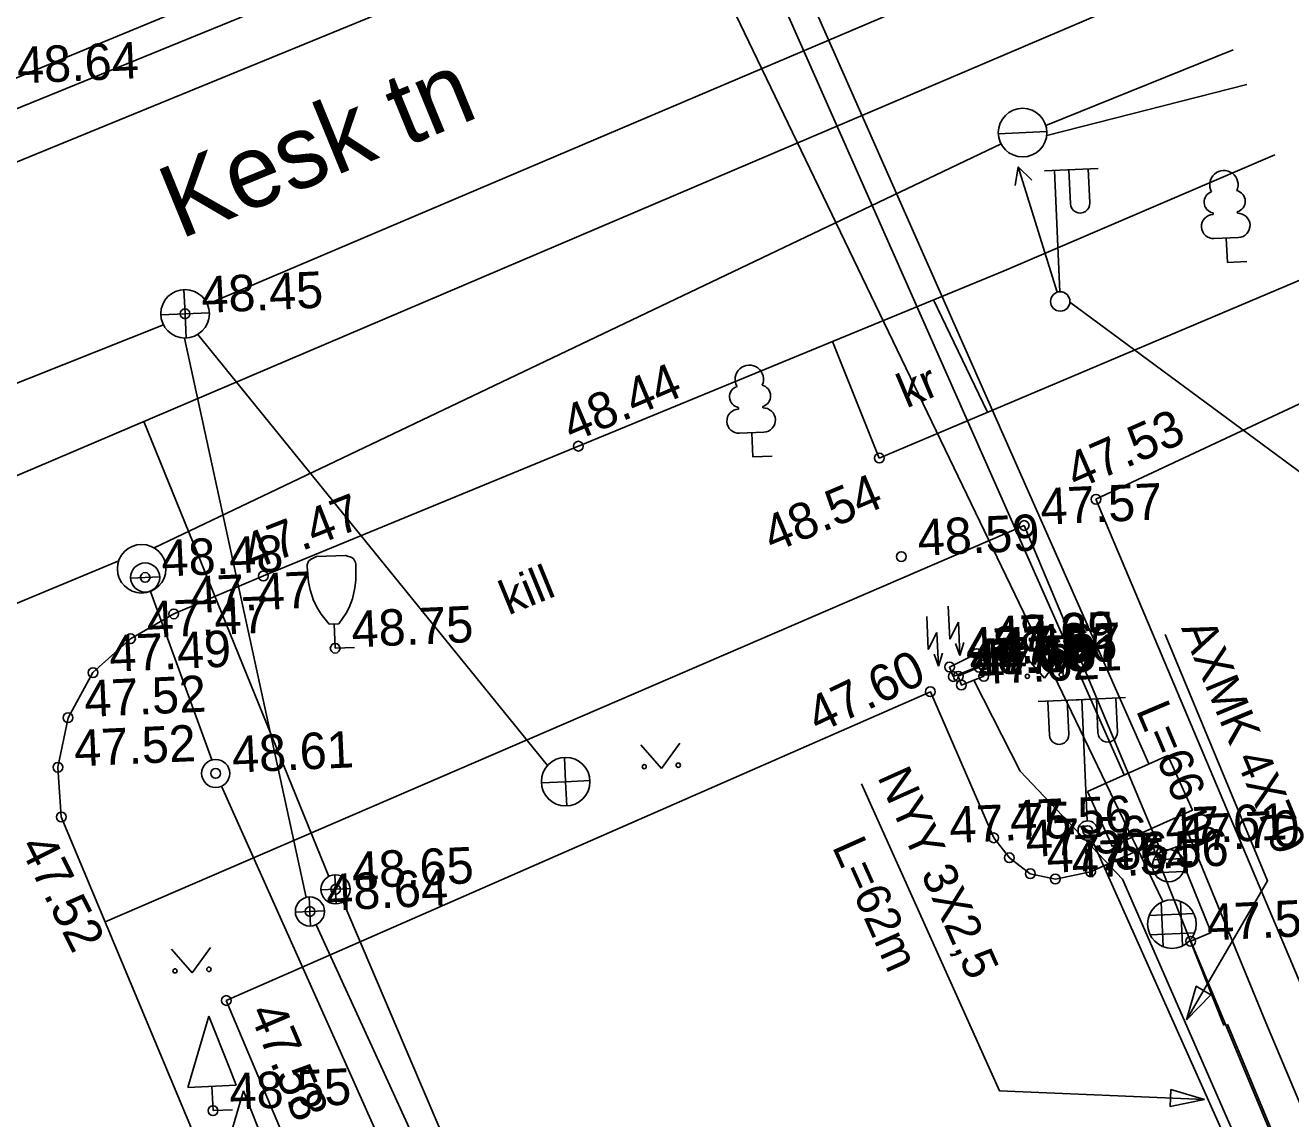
# Model space of a CAD drawing. Extents: x 641579.7 to 641642.5, y 6455926.6 to 6456004.9.
# Drawn here: x 641602.23 to 641628.28, y 6455970.49 to 6455992.99 of the extents above; entities that cross this region are included whole.
import ezdxf

# ---------------------------------------------------------------- set-up
doc = ezdxf.new("R2010")
doc.units = 0
for name, color, linetype in [('10', 7, 'Continuous'), ('11', 7, 'Continuous'), ('12', 7, 'Continuous'), ('14', 7, 'Continuous'), ('15', 7, 'Continuous'), ('16', 7, 'Continuous'), ('17', 7, 'Continuous'), ('19', 7, 'Continuous'), ('21', 7, 'Continuous'), ('23', 7, 'Continuous'), ('24', 7, 'Continuous'), ('27', 7, 'Continuous'), ('30', 7, 'Continuous'), ('4', 7, 'Continuous'), ('41', 7, 'Continuous'), ('5', 7, 'Continuous'), ('54', 7, 'Continuous'), ('55', 7, 'Continuous'), ('57', 7, 'Continuous'), ('58', 7, 'Continuous'), ('59', 7, 'Continuous'), ('7', 7, 'Continuous'), ('9', 7, 'Continuous'), ('PUUDPQQSAD', 7, 'Continuous'), ('SOOJAKAEV', 7, 'Continuous'), ('TEKST', 7, 'Continuous'), ('TRAFO', 7, 'Continuous')]:
    doc.layers.add(name, color=color, linetype=linetype)

# ---------------------------------------------------------------- blocks, each defined once
blk = doc.blocks.new('PUNKT')
at = {"layer": '54'}
blk.add_circle((0, 0), 10, dxfattribs=at)
blk = doc.blocks.new('VELUPU')
at = {"layer": 'PUUDPQQSAD'}
for p, q in [((0, 1950), (-500, 500)), ((500, 500), (0, 1950)), ((-500, 500), (500, 500)), ((0, 0), (0, 500)), ((400, 0), (0, 0))]:
    blk.add_line(p, q, dxfattribs=at)
blk = doc.blocks.new('VKANKA')
at = {"layer": '4'}
for q in [(0, 50), (-50, 0), (50, 0), (0, -50)]:
    blk.add_line((0, 0), q, dxfattribs=at)
blk.add_circle((0, 0), 50, dxfattribs=at)
blk = doc.blocks.new('VKITPU')
at = {"layer": '10'}
for p, q in [((-30, 190), (30, 190)), ((-10, 50), (10, 50)), ((0, 0), (0, 50)), ((0, 0), (40, 0))]:
    blk.add_line(p, q, dxfattribs=at)
for points in [[(-10, 50), (-25.8, 71.3), (-32.3, 82.5), (-40, 100), (-46.1, 122.5), (-48.5, 138.1), (-50, 170), (-49.8, 174.2), (-46.8, 181.3), (-42.8, 185), (-30, 190)], [(10, 50), (25.8, 71.3), (32.3, 82.5), (40, 100), (46.1, 122.5), (48.5, 138.1), (50, 170), (49.8, 174.2), (46.8, 181.3), (42.8, 185), (30, 190)]]:
    blk.add_lwpolyline(points, dxfattribs=at)
blk = doc.blocks.new('VKRAAN')
at = {"layer": '5'}
blk.add_circle((0, 0), 28.9, dxfattribs=at)
blk = doc.blocks.new('KKANKA')
at = {"layer": '4'}
for q in [(0, 50), (-50, 0), (50, 0), (0, -50)]:
    blk.add_line((0, 0), q, dxfattribs=at)
blk.add_circle((0, 0), 50, dxfattribs=at)
blk = doc.blocks.new('KVEEKA')
at = {"layer": 'TRAFO'}
blk.add_line((-500, 0), (500, 0), dxfattribs=at)
blk.add_circle((0, 0), 500, dxfattribs=at)
blk = doc.blocks.new('KDREKA')
at = {"layer": 'TEKST'}
for p, q in [((-200, 458), (-200, -458)), ((200, 458), (200, -458)), ((-458, 200), (458, 200)), ((-458, -200), (458, -200))]:
    blk.add_line(p, q, dxfattribs=at)
blk.add_circle((0, 0), 500, dxfattribs=at)
blk = doc.blocks.new('KVPOST')
at = {"layer": '11'}
for p, q in [((-20, 270), (90, 270)), ((0, 270), (0, 20)), ((30, 270), (30, 200)), ((70, 270), (70, 200))]:
    blk.add_line(p, q, dxfattribs=at)
blk.add_circle((0, 0), 20, dxfattribs=at)
blk.add_arc((50, 200), 20, 179.9393, 0.0607, dxfattribs=at)
blk = doc.blocks.new('KMNOOL')
at = {"layer": '12'}
for p, q in [((20, 0), (290, 0)), ((255.4, 17.6), (290, 0)), ((290, 0), (255.4, -18.7))]:
    blk.add_line(p, q, dxfattribs=at)
blk = doc.blocks.new('KLAIPU')
at = {"layer": '10'}
for p, q in [((-25, 103.2), (-25, 100)), ((25, 103.2), (25, 100)), ((25, 50), (-25, 50)), ((0, 0), (0, 50)), ((40, 0), (0, 0))]:
    blk.add_line(p, q, dxfattribs=at)
for centre, radius, start, end in [((0, 160), 29.2, 332.5799, 207.4201), ((-20, 125), 22.4, 105.2441, 257.079), ((20, 125), 22.4, 282.921, 74.7559), ((-25, 75), 25, 90, 270), ((25, 75), 25, 270, 90)]:
    blk.add_arc(centre, radius, start, end, dxfattribs=at)
blk = doc.blocks.new('1VEEKA')
at = {"layer": '5'}
blk.add_line((-30, 0), (30, 0), dxfattribs=at)
blk.add_circle((0, 0), 30, dxfattribs=at)
blk = doc.blocks.new('VVENOL')
at = {"layer": '27'}
for p, q in [((-19.6, 33.9), (-19.6, -34.2)), ((-19.6, -34.2), (0, 0)), ((0, 0), (0, -69)), ((0, -69), (-8, -44.2)), ((0, -69), (9.4, -42.9))]:
    blk.add_line(p, q, dxfattribs=at)
blk = doc.blocks.new('1KANKA')
at = {"layer": '4'}
for q in [(0, 30), (-30, 0), (30, 0), (0, -30)]:
    blk.add_line((0, 0), q, dxfattribs=at)
blk.add_circle((0, 0), 30, dxfattribs=at)
blk = doc.blocks.new('VMURU_')
at = {"layer": '41'}
for p, q in [((-40.3, 50.5), (0, 0)), ((0, 0), (39.7, 50.5))]:
    blk.add_line(p, q, dxfattribs=at)
for centre, radius in [((-35.3, 5.5), 4.28), ((34.7, 5.5), 4.52)]:
    blk.add_circle(centre, radius, dxfattribs=at)
blk = doc.blocks.new('2VVAPO')
at = {"layer": 'SOOJAKAEV'}
for p, q in [((200, 2700), (-900, 2700)), ((-700, 2700), (-700, 2000)), ((-300, 2700), (-300, 2000)), ((-200, 2700), (900, 2700)), ((0, 2700), (0, 200)), ((0, 2700), (0, 200)), ((300, 2700), (300, 2000)), ((700, 2700), (700, 2000))]:
    blk.add_line(p, q, dxfattribs=at)
blk.add_circle((0, 0), 200, dxfattribs=at)
blk.add_circle((0, 0), 200, dxfattribs=at)
for centre in [(-500, 2000), (500, 2000)]:
    blk.add_arc(centre, 200, 179.9393, 0.0607, dxfattribs=at)
blk = doc.blocks.new('1RESKA')
at = {"layer": '24'}
for p, q in [((-27.5, 12), (27.5, 12)), ((-27.5, -12), (27.5, -12))]:
    blk.add_line(p, q, dxfattribs=at)
blk.add_circle((0, 0), 30, dxfattribs=at)

msp = doc.modelspace()

# ---------------------------------------------------------------- linework, layer by layer
at = {"layer": '10'}
for p, q in [((641608.609, 6455980.169), (641608.609, 6455980.169)), ((641606.009, 6455972.599), (641605.677, 6455971.477)), ((641606.439, 6455971.511), (641606.009, 6455972.599)), ((641605.677, 6455971.477), (641605.574, 6455971.128)), ((641606.573, 6455971.173), (641606.439, 6455971.511)), ((641605.574, 6455971.128), (641606.573, 6455971.173)), ((641606.096, 6455970.651), (641606.073, 6455971.151)), ((641606.495, 6455970.669), (641606.096, 6455970.651)), ((641606.096, 6455970.651), (641606.096, 6455970.651))]:
    msp.add_line(p, q, dxfattribs=at)
at = {"layer": '11'}
msp.add_line((641624.099, 6455976.415), (641624.099, 6455976.415), dxfattribs=at)
at = {"layer": '14'}
for p, q in [((641605.978, 6455987.249), (641625.822, 6455995.684)), ((641605.073, 6455986.826), (641583.571, 6455978.285)), ((641605.508, 6455986.552), (641608.014, 6455975.04)), ((641605.782, 6455986.627), (641612.981, 6455977.756)), ((641608.217, 6455974.478), (641609.514, 6455971.649)), ((641609.514, 6455971.649), (641619.389, 6455950.113))]:
    msp.add_line(p, q, dxfattribs=at)
at = {"layer": '15'}
for p, q in [((641627.092, 6455992.486), (641623.237, 6455990.926)), ((641623.255, 6455990.725), (641627.376, 6455991.77)), ((641622.317, 6455990.548), (641604.881, 6455982.234)), ((641604.154, 6455981.97), (641584.277, 6455973.726)), ((641604.806, 6455981.337), (641606.067, 6455977.869)), ((641606.268, 6455977.328), (641608.827, 6455971.618)), ((641608.827, 6455971.618), (641617.309, 6455952.692))]:
    msp.add_line(p, q, dxfattribs=at)
msp.add_circle((641604.626, 6455981.804), 0.5, dxfattribs=at)
at = {"layer": '16'}
for p, q in [((641625.36, 6455977.787), (641614.853, 6456001.529)), ((641624.852, 6455977.562), (641614.345, 6456001.304)), ((641626.042, 6455976.659), (641627.767, 6455972.466)), ((641626.895, 6455972.427), (641625.334, 6455976.349)), ((641626.906, 6455972.402), (641626.895, 6455972.427)), ((641626.975, 6455972.431), (641640.686, 6455939.656)), ((641627.767, 6455972.466), (641641.459, 6455939.98))]:
    msp.add_line(p, q, dxfattribs=at)
msp.add_lwpolyline([(641624.093, 6455977.221), (641625.749, 6455977.964), (641626.255, 6455976.835), (641624.599, 6455976.092)], close=True, dxfattribs=at)
at = {"layer": '17'}
msp.add_line((641580.752, 6455982.57), (641624.012, 6456000.241), dxfattribs=at)
msp.add_lwpolyline([(641618.763, 6455998.784), (641617.732, 6455998.394), (641601.723, 6455991.774), (641584.553, 6455984.609), (641584.719, 6455983.829), (641596.103, 6455971.048)], dxfattribs=at)
at = {"layer": '19'}
msp.add_line((641625.647, 6455974.955), (641612.333, 6456002.597), dxfattribs=at)
at = {"layer": '21'}
msp.add_line((641623.733, 6455987.29), (641631.41, 6455981.616), dxfattribs=at)
for points in [[(641613.069, 6455935.246), (641610.404, 6455939.428), (641608.625, 6455943.803), (641633.976, 6455954.482), (641624.812, 6455975.417), (641622.706, 6455977.64), (641621.76, 6455979.5)], [(641612.963, 6455935.203), (641610.257, 6455939.334), (641608.316, 6455943.977), (641633.728, 6455954.565), (641629, 6455965.452), (641628.68, 6455965.482), (641628.833, 6455965.821), (641624.099, 6455976.415)]]:
    msp.add_lwpolyline(points, dxfattribs=at)
at = {"layer": '23'}
for p, q in [((641626.445, 6455994.115), (641599.183, 6455982.495)), ((641608.481, 6455975.474), (641604.672, 6455984.835)), ((641610.169, 6455971.678), (641608.771, 6455974.95)), ((641612.631, 6455965.919), (641610.169, 6455971.678))]:
    msp.add_line(p, q, dxfattribs=at)
at = {"layer": '24'}
msp.add_line((641608.617, 6455975.207), (641608.617, 6455975.207), dxfattribs=at)
at = {"layer": '27'}
for p, q in [((641621.814, 6455980.057), (641621.255, 6455979.782)), ((641621.814, 6455980.057), (641621.814, 6455980.057)), ((641621.435, 6455979.591), (641621.865, 6455979.777)), ((641621.343, 6455979.586), (641621.343, 6455979.586))]:
    msp.add_line(p, q, dxfattribs=at)
for points in [[(641621.814, 6455980.057), (641621.943, 6455979.825), (641621.33, 6455979.587), (641621.255, 6455979.782)], [(641621.865, 6455979.777), (641621.96, 6455979.592), (641621.499, 6455979.41), (641621.435, 6455979.591)]]:
    msp.add_lwpolyline(points, dxfattribs=at)
at = {"layer": '30'}
for p, q in [((641622.378, 6455987.939), (641627.95, 6455990.326)), ((641607.132, 6455981.656), (641622.378, 6455987.939)), ((641628.902, 6455987.929), (641619.808, 6455984.082)), ((641620.922, 6455987.339), (641622.028, 6455985.043)), ((641618.847, 6455986.484), (641619.808, 6455984.082)), ((641624.268, 6455983.234), (641629.746, 6455985.805)), ((641613.616, 6455984.328), (641613.616, 6455984.328)), ((641619.808, 6455984.082), (641619.808, 6455984.082)), ((641624.268, 6455983.234), (641624.268, 6455983.234)), ((641628.508, 6455973.202), (641624.268, 6455983.234)), ((641622.791, 6455982.695), (641603.875, 6455974.535)), ((641622.791, 6455982.695), (641622.791, 6455982.695)), ((641622.791, 6455982.695), (641625.618, 6455975.966)), ((641620.263, 6455982.055), (641620.263, 6455982.055)), ((641607.132, 6455981.656), (641607.132, 6455981.656)), ((641605.287, 6455980.876), (641605.287, 6455980.876)), ((641604.396, 6455980.365), (641604.396, 6455980.365)), ((641603.624, 6455979.666), (641603.624, 6455979.666)), ((641620.861, 6455979.274), (641620.861, 6455979.274)), ((641603.11, 6455978.738), (641603.11, 6455978.738)), ((641602.901, 6455977.719), (641602.901, 6455977.719)), ((641602.972, 6455976.697), (641602.972, 6455976.697)), ((641622.165, 6455976.266), (641622.165, 6455976.266)), ((641625.363, 6455976.108), (641625.363, 6455976.108)), ((641625.618, 6455975.966), (641625.923, 6455976.079)), ((641625.923, 6455976.079), (641626.637, 6455974.321)), ((641622.487, 6455975.856), (641622.487, 6455975.856)), ((641625.618, 6455975.966), (641625.618, 6455975.966)), ((641622.916, 6455975.527), (641622.916, 6455975.527)), ((641624.157, 6455975.57), (641624.157, 6455975.57)), ((641623.434, 6455975.418), (641623.434, 6455975.418)), ((641626.637, 6455974.321), (641626.22, 6455974.137)), ((641626.22, 6455974.137), (641626.22, 6455974.137)), ((641606.367, 6455972.918), (641606.367, 6455972.918))]:
    msp.add_line(p, q, dxfattribs=at)
for points in [[(641581.136, 6455981.608), (641614.822, 6455995.414), (641624.383, 6455999.307)], [(641625.528, 6455976.181), (641624.157, 6455975.57), (641623.434, 6455975.418), (641622.916, 6455975.527), (641622.487, 6455975.856), (641622.165, 6455976.266), (641620.861, 6455979.274), (641606.367, 6455972.918), (641607.931, 6455969.215), (641608.01, 6455968.72), (641607.783, 6455968.26), (641607.307, 6455968.019), (641606.897, 6455968.046), (641606.472, 6455968.318), (641602.972, 6455976.697), (641602.901, 6455977.719), (641603.11, 6455978.738), (641603.624, 6455979.666), (641604.396, 6455980.365), (641605.287, 6455980.876), (641607.132, 6455981.656)], [(641630.291, 6455964.798), (641627.576, 6455963.69), (641626.611, 6455966.264), (641626.198, 6455967.162), (641626.073, 6455967.792), (641626.412, 6455968.441), (641627.004, 6455968.859), (641628.206, 6455969.377), (641626.22, 6455974.137)]]:
    msp.add_lwpolyline(points, dxfattribs=at)
at = {"layer": '4'}
for p, q in [((641605.519, 6455987.052), (641605.519, 6455987.052)), ((641608.089, 6455974.75), (641608.089, 6455974.75))]:
    msp.add_line(p, q, dxfattribs=at)
at = {"layer": '5'}
for p, q in [((641604.698, 6455981.626), (641604.698, 6455981.626)), ((641606.15, 6455977.592), (641606.15, 6455977.592))]:
    msp.add_line(p, q, dxfattribs=at)
at = {"layer": '55'}
for points in [[(641626.13, 6455972.521), (641627.801, 6455975.379), (641625.695, 6455980.45)], [(641626.504, 6455970.879), (641622.281, 6455971.06), (641619.442, 6455977.38)]]:
    msp.add_lwpolyline(points, dxfattribs=at)
for points in [[(641626.13, 6455972.521), (641626.634, 6455973.037), (641626.332, 6455973.213)], [(641626.504, 6455970.879), (641625.813, 6455971.084), (641625.798, 6455970.734)]]:
    msp.add_lwpolyline(points, close=True, dxfattribs=at)
at = {"layer": '7'}
for p, q in [((641621.806, 6455980.05), (641621.806, 6455980.05)), ((641621.255, 6455979.782), (641621.255, 6455979.782)), ((641621.865, 6455979.777), (641621.865, 6455979.777)), ((641621.943, 6455979.825), (641621.943, 6455979.825)), ((641621.33, 6455979.587), (641621.33, 6455979.587)), ((641621.435, 6455979.591), (641621.435, 6455979.591)), ((641621.499, 6455979.41), (641621.499, 6455979.41)), ((641621.96, 6455979.592), (641621.96, 6455979.592))]:
    msp.add_line(p, q, dxfattribs=at)

# ---------------------------------------------------------------- block references
at = {"layer": '10', "rotation": 2.5636814662964147}
for name, p, xscale, yscale in [('KLAIPU', (641626.974, 6455988.111), 0.009998879816188607, 0.009998879816188605), ('KLAIPU', (641617.205, 6455984.105), 0.009998879816188607, 0.009998879816188605), ('VKITPU', (641608.609, 6455980.169), 0.009998879816188607, 0.009998879816188605), ('VELUPU', (641606.811, 6455969.109), 0.0009998879816188607, 0.0009998879816188605)]:
    msp.add_blockref(name, p, dxfattribs=dict(at, xscale=xscale, yscale=yscale))
at = {"layer": '11', "rotation": 2.5636814662964147}
for name, p, xscale, yscale in [('KVPOST', (641623.533, 6455987.306), 0.009998879816188607, 0.009998879816188605), ('2VVAPO', (641624.099, 6455976.415), 0.0009998879816188607, 0.0009998879816188605)]:
    msp.add_blockref(name, p, dxfattribs=dict(at, xscale=xscale, yscale=yscale))
at = {"layer": '12', "xscale": 0.009998879816188607, "yscale": 0.009998879816188607, "rotation": 107.34193160320159}
msp.add_blockref('KMNOOL', (641623.533, 6455987.306), dxfattribs=at)
at = {"layer": '24', "rotation": 2.5636814662964147}
for name, p, xscale, yscale in [('1RESKA', (641625.764, 6455975.693), 0.010998767797807467, 0.010998767797807467), ('1KANKA', (641608.617, 6455975.207), 0.009998879816188607, 0.009998879816188605)]:
    msp.add_blockref(name, p, dxfattribs=dict(at, xscale=xscale, yscale=yscale))
at = {"layer": '27', "xscale": 0.009998879816188607, "yscale": 0.009998879816188605, "rotation": 2.5636814662964147}
for p in [(641621.438, 6455980.708), (641620.996, 6455980.49)]:
    msp.add_blockref('VVENOL', p, dxfattribs=at)
at = {"layer": '4', "xscale": 0.009998879816188607, "yscale": 0.009998879816188605, "rotation": 2.5636814662964147}
for name, p in [('VKANKA', (641605.519, 6455987.052)), ('KKANKA', (641613.353, 6455977.422)), ('1KANKA', (641608.089, 6455974.75))]:
    msp.add_blockref(name, p, dxfattribs=at)
at = {"layer": '41', "xscale": 0.009998879816188607, "yscale": 0.009998879816188605, "rotation": 2.5636814662964147}
for p in [(641623.211, 6455979.552), (641615.326, 6455977.691), (641605.667, 6455973.489)]:
    msp.add_blockref('VMURU_', p, dxfattribs=at)
at = {"layer": '5', "rotation": 2.5636814662964147}
for name, p, xscale, yscale in [('KVEEKA', (641622.758, 6455990.782), 0.0009998879816188607, 0.0009998879816188605), ('1VEEKA', (641604.698, 6455981.626), 0.009998879816188607, 0.009998879816188605), ('VKRAAN', (641606.15, 6455977.592), 0.009998879816188607, 0.009998879816188605)]:
    msp.add_blockref(name, p, dxfattribs=dict(at, xscale=xscale, yscale=yscale))
at = {"layer": '54', "xscale": 0.009998879816188607, "yscale": 0.009998879816188605, "rotation": 2.5636814662964147}
for p in [(641605.519, 6455987.052), (641613.616, 6455984.328), (641619.808, 6455984.082), (641624.268, 6455983.234), (641622.791, 6455982.695), (641620.263, 6455982.055), (641604.698, 6455981.626), (641607.132, 6455981.656), (641605.287, 6455980.876), (641604.396, 6455980.365), (641608.609, 6455980.169), (641621.814, 6455980.057), (641621.255, 6455979.782), (641621.943, 6455979.825), (641603.624, 6455979.666), (641621.33, 6455979.587), (641621.435, 6455979.591), (641621.865, 6455979.777), (641621.96, 6455979.592), (641620.861, 6455979.274), (641621.499, 6455979.41), (641603.11, 6455978.738), (641602.901, 6455977.719), (641606.15, 6455977.592), (641602.972, 6455976.697), (641624.099, 6455976.415), (641622.165, 6455976.266), (641625.363, 6455976.108), (641625.618, 6455975.966), (641622.487, 6455975.856), (641622.916, 6455975.527), (641623.434, 6455975.418), (641624.157, 6455975.57), (641608.617, 6455975.207), (641608.089, 6455974.75), (641626.22, 6455974.137), (641606.367, 6455972.918), (641606.096, 6455970.651)]:
    msp.add_blockref('PUNKT', p, dxfattribs=at)
at = {"layer": '9', "xscale": 0.0009998879816188607, "yscale": 0.0009998879816188605, "rotation": 2.5636814662964147}
msp.add_blockref('KDREKA', (641625.832, 6455974.491), dxfattribs=at)

# ---------------------------------------------------------------- texts
for s, p in [('48.64', (641602.073, 6455991.79)), ('48.45', (641605.868, 6455987.068)), ('47.57', (641623.14, 6455982.71)), ('48.59', (641620.613, 6455982.071)), ('48.48', (641605.047, 6455981.642)), ('47.47', (641605.636, 6455980.892)), ('47.47', (641604.745, 6455980.38)), ('48.75', (641608.959, 6455980.185)), ('48.39', (641622.164, 6455980.072)), ('48.43', (641621.609, 6455979.837)), ('47.65', (641622.156, 6455980.066)), ('47.67', (641622.293, 6455979.841)), ('47.49', (641603.974, 6455979.681)), ('47.62', (641621.604, 6455979.798)), ('47.60', (641621.679, 6455979.602)), ('48.49', (641621.692, 6455979.602)), ('47.56', (641621.785, 6455979.607)), ('47.66', (641622.214, 6455979.792)), ('47.61', (641622.309, 6455979.607)), ('47.62', (641621.848, 6455979.426)), ('47.52', (641603.46, 6455978.753)), ('47.52', (641603.25, 6455977.735)), ('48.61', (641606.5, 6455977.607)), ('47.56', (641622.514, 6455976.282)), ('47.61', (641625.712, 6455976.124)), ('47.70', (641625.968, 6455975.982)), ('47.56', (641622.837, 6455975.872)), ('47.56', (641623.265, 6455975.543)), ('47.54', (641623.783, 6455975.434)), ('47.56', (641624.506, 6455975.586)), ('48.65', (641608.967, 6455975.223)), ('48.64', (641608.439, 6455974.766)), ('47.57', (641626.569, 6455974.153)), ('48.55', (641606.445, 6455970.667))]:
    msp.add_text(s, height=0.7499, rotation=2.5637).set_placement(p)
at = {"layer": '55'}
for s, height, rotation, p in [('AXMK 4X70', 0.6998, 292.5597, (641626.018, 6455980.584)), ('L=66 m', 0.6999, 292.9086, (641625.085, 6455978.894)), ('NYY 3X2,5', 0.6999, 294.1916, (641619.761, 6455977.524)), ('L=62m', 0.6999, 294.0797, (641618.83, 6455976.086))]:
    msp.add_text(s, height=height, rotation=rotation, dxfattribs=at).set_placement(p)
at = {"layer": '57'}
for s, rotation, p in [('kr', 22.8707, (641620.366, 6455985.102)), ('kill', 22.2867, (641612.174, 6455980.842))]:
    msp.add_text(s, height=0.6999, rotation=rotation, dxfattribs=at).set_placement(p)
at = {"layer": '58'}
msp.add_text('Kesk tn', height=1.4998, rotation=22.2867, dxfattribs=at).set_placement((641605.414, 6455988.579))
at = {"layer": '59'}
for s, rotation, p in [('48.44', 22.9269, (641613.485, 6455984.398)), ('47.53', 23.7451, (641623.86, 6455983.422)), ('48.54', 22.6488, (641617.613, 6455982.126)), ('47.47', 21.4489, (641606.883, 6455981.758)), ('47.60', 25.4978, (641618.551, 6455978.405)), ('47.75', 2.5637, (641621.266, 6455976.156)), ('47.52', 296.7545, (641602.094, 6455976.095)), ('47.58', 293.0643, (641606.824, 6455972.679))]:
    msp.add_text(s, height=0.7499, rotation=rotation, dxfattribs=at).set_placement(p)

doc.saveas('drawing.dxf')
